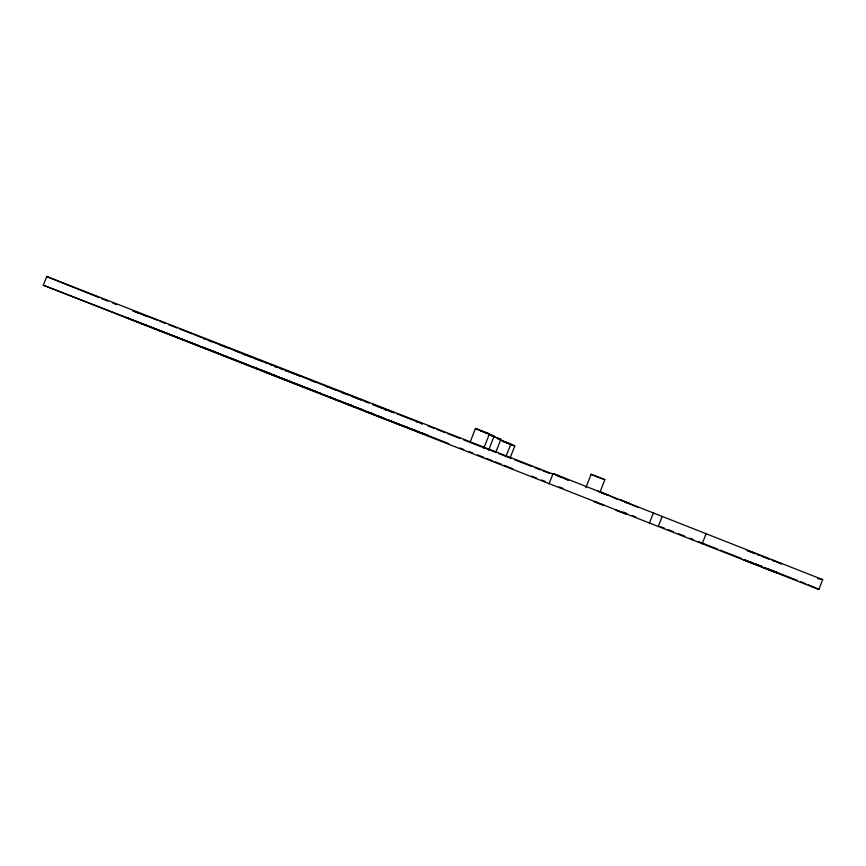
<?xml version="1.0" encoding="UTF-8"?>
<svg xmlns="http://www.w3.org/2000/svg" width="866" height="866" viewBox="0 0 866 866"><rect width="100%" height="100%" fill="white"/><g stroke="black" fill="none" stroke-linecap="round" stroke-linejoin="round"><path stroke-width="1.3" d="M488.673 450.049L494.118 436.161L491.607 435.273M549.033 483.877L553.093 473.486L822.7 579.635L818.868 589.465L43.3 285.217L46.721 276.535L553.515 474.308M585.795 487.72L591.175 474.287L604.89 479.656L599.922 492.213M649.359 523.248L653.494 512.65M658.247 526.528L662.1 516.688M702.196 543.686L705.952 534.073M271.437 373.69L270.398 373.679M319.522 392.753L318.959 392.785M350.286 405.082L351.152 405.407L350.903 404.812M417.001 422.175L417.932 422.327M414.294 429.947L415.388 430.629M424.015 434.039L423.561 433.444M429.839 436.031L429.265 436.02M470.086 442.201L475.466 428.454L489.507 433.963L479.331 430.11M495.644 452.539L500.894 439.376L493.014 436.421M506.101 456.068L510.886 444.128M510.128 457.768L514.837 446.001L509.684 444.096M204.192 339.028L205.339 339.028L202.081 337.816M484.007 447.657L489.42 433.953M475.466 428.454L478.692 429.85M817.634 578.553L822.7 579.635M604.814 479.656L604.197 479.45M498.264 439.149L499.281 439.517M502.681 441.205L502.453 441.205M480.944 430.954L482.708 431.604M603.851 479.32L595.592 476.159M743.407 559.75L760.326 566.418M488.814 434.58L490.329 435.143M503.417 441.465L504.867 442.017M285.401 379.914L285.996 380.142M404.952 426.559L405.645 426.841M748.765 551.079L747.033 550.44L749.058 551.285M500.223 439.874L510.875 444.128L507.931 443.067M780.147 563.42L778.534 562.803L780.201 563.365M491.054 435.068L488.056 433.909M483.845 432.026L485.057 432.491M621.128 500.169L620.034 499.769L620.879 500.115M749.61 551.404L756.05 553.883M505.419 442.223L507.108 442.872M507.379 442.851L503.882 441.498M621.485 500.31L624.159 501.338M598.98 491.531L601.967 492.678M776.304 561.947L777.495 562.413L776.337 561.817M491.487 435.587L492.678 436.053M385.467 409.77L386.16 410.04M773.565 560.897L774.994 561.449M329.318 397.05L333.009 398.49M379.189 416.6L370.074 413.082L404.379 426.483L380.326 417.044M405.05 426.602L405.743 426.873M417.141 431.311L415.821 430.813M419.458 432.21L418.072 431.712L419.923 432.34M423.615 433.844L422.435 433.39L423.496 433.834M424.805 434.299L425.39 434.526M427.144 435.208L428.291 435.652M743.732 559.869L754.416 564.037M485.664 432.729L487.59 433.487M605.139 493.999L603.299 493.274M605.605 494.172L608.278 495.19L605.832 494.194M285.888 370.897L286.549 371.146M757.62 554.489L759.222 555.117M214.021 351.65L126.046 317.476L278.213 376.84M216.965 352.798L222.443 354.93M268.666 373.008L268.601 372.975M282.11 378.355L287.014 380.25M315.365 391.367L314.52 391.042L320.355 393.261M266.836 372.629L265.786 372.218L267.204 372.791M291.117 382.036L270.744 374.134L297.157 384.493M294.299 383.248L317.703 392.46M367.444 411.945L372.716 413.991M353.35 406.49L354.963 407.107L353.599 406.565M365.95 411.512L364.618 411.004L366.08 411.577M749.382 561.644L750.465 562.066M493.284 436.28L500.754 439.3M507.682 443.1L514.718 445.936M509.121 443.879L507.909 443.403M608.776 495.449L600.29 492.137L604.933 494.205M625.793 502.053L629.863 503.622L621.203 500.245M556.015 475.293L562.294 477.74M564.794 478.714L568.561 480.186L553.093 473.486M157.341 320.225L137.499 312.485L143.269 314.823M159.82 321.199L166.012 323.613M168.491 324.588L177.173 327.976M179.652 328.939L192.057 333.778M132.909 310.84L139.058 313.232M143.972 315.159L147.653 316.588L144.438 315.3M206.541 339.494L207.537 339.883M208.738 340.36L241.408 353.111M243.649 354.032L252.461 357.463M254.81 358.34L263.416 361.707M265.873 362.659L276.936 366.978M279.415 367.953L327.922 386.885M330.325 387.816L347.753 394.669M348.349 394.864L356.467 398.068L352.603 396.65M356.846 398.176L367.758 402.441M372.618 404.335L394.366 412.865M397.126 413.905L407.626 418.04M408.265 418.246L422.143 423.712M428.118 425.996L434.364 428.443M436.789 429.428L445.33 432.762M447.776 433.714L460.106 438.532M463.689 439.885L478.66 445.774M479.396 446.012L496.391 452.647M498.827 453.6L511.167 458.471M514.772 459.824L522.49 462.888M523.356 463.18L532.027 466.558M534.495 467.532L540.687 469.946M543.047 470.909L549.358 473.334M233.907 350.308L233.517 350.178M235.097 350.773L240.077 352.722M243.552 354.118L258.609 359.996M259.291 360.213L262.896 361.631M264.108 362.096L267.735 363.514M274.576 366.361L278.646 367.779M279.631 368.202L283.15 369.576M285.942 370.626L300.827 376.483M310.309 380.174L316.242 382.501M325.789 386.225L336.398 390.317M341.366 392.309L347.612 394.701M357.041 398.425L360.678 399.843M365.528 401.737L369.176 403.166M372.705 404.498L382.826 408.449M383.952 408.893L391.843 411.967M392.98 412.411L393.586 412.649M760.846 555.745L768.802 558.851M765.793 557.877L768.943 559.1M381.213 408.113L382.123 408.471M43.3 285.217L178.71 337.837M181.21 338.812L189.99 342.222M192.501 343.196L198.769 345.631M201.269 346.606L210.048 350.016M212.56 350.99L218.827 353.436M257.159 368.494L258.057 368.84M266.739 372.25L267.323 372.477M303.598 386.756L304.507 387.113L303.49 386.723M315.278 391.345L314.39 390.999M269.911 373.831L265.981 371.958L267.248 372.434M352.689 406.23L350.005 405.18M360.992 409.282L361.555 409.499M406.825 427.295L408.016 427.761M412.238 429.417L411.458 429.114L412.692 429.601M366.502 411.729L368.689 412.584M381.917 417.791L385.099 419.025L384.482 418.776M420.973 432.859L421.612 433.108M751.201 562.348L752.078 562.694M774.832 571.647L773.966 571.311L774.832 571.625M762.74 556.686L764.267 557.282M376.721 406.241L377.641 406.609M255.113 367.682L255.914 367.985M256.758 368.321L258.544 369.013M261.424 370.161L262.993 370.789M263.545 371.005L264.336 371.287M305.763 387.6L307.3 388.195M223.688 355.417L227.606 356.857M229.901 357.853L238.908 361.295M241.073 362.237L247.708 364.738M252.244 366.61L267.15 372.456M267.8 372.629L271.567 374.101M272.119 374.404L304.648 387.102M305.481 387.405L313.091 390.414M322.975 394.355L339.981 401.023M340.652 401.196L355.764 407.15M356.153 407.388L364.51 410.56M367.022 411.545L375.812 414.998M377.998 415.875L384.612 418.44M389.17 420.27L399.681 424.351M400.287 424.621L404.195 426.148M404.703 426.321L408.471 427.804L407.518 427.458M409.109 428.183L410.062 428.454M413.493 429.774L419.772 432.242M422.283 433.227L428.573 435.685M431.084 436.67L448.664 443.565M459.965 448.003L463.732 449.486M468.755 451.446L472.522 452.929M477.545 454.899L483.813 457.356M486.324 458.341L492.602 460.809M495.114 461.795L501.392 464.252M503.904 465.237L512.694 468.69M531.518 476.073L536.541 478.043M541.564 480.013L545.331 481.485M559.133 486.909L562.9 488.381M623.163 512.023L626.93 513.495M631.953 515.465L635.709 516.948M660.823 526.788L664.59 528.271M668.357 529.743L673.38 531.713M678.392 533.683L684.67 536.151M720.22 550.137L741.632 558.538M745.41 560.021L752.965 562.987M755.488 563.972L761.788 566.44M764.299 567.436L797.045 580.274M800.823 581.757L805.867 583.738M215.277 352.148L284.513 379.568L280.324 377.901M292.318 382.501L372.532 413.905M411.209 429.006L412.822 429.666M413.407 429.861L417.022 431.311M417.564 431.517L419.523 432.286M420.27 432.578L421.06 432.892M757.869 564.957L759.179 565.466M760.489 565.985L761.788 566.494M340.013 401.272L329.275 397.05M755.336 563.961L756.581 564.448M766.756 568.486L769.409 569.525M599.283 503.536L604.252 505.495L593.935 501.446L598.384 503.2M621.301 512.174L626.389 514.177L615.986 510.106L620.565 511.914M763.487 567.663L777.733 573.216L760.673 566.494M486.757 433.401L485.404 432.87M605.366 494.01L598.85 491.52M772.017 560.118L775.005 561.287M758.01 554.835L759.59 555.452M483.531 447.993L484.083 448.209M689.693 538.122L693.352 539.561M698.234 541.477L717.741 549.163M751.785 562.608L752.749 562.987M771.909 570.467L772.992 570.9M753.831 563.409L755 563.874M756.245 564.361L757.544 564.87M769.495 569.525L770.74 570.012M255.221 367.736L255.946 368.028M258.393 368.97L257.234 368.515M261.824 370.312L262.809 370.702M760.196 565.909L761.517 566.429M766.908 568.507L768.218 569.016M305.752 387.611L307.214 388.195M309.931 389.245L310.645 389.527M316.501 391.811L317.097 392.038M318.775 392.699L320.139 393.24M347.569 404.021L348.857 404.53M349.409 404.747L350.102 405.017M358.275 408.189L359.78 408.784M361.1 409.304L361.663 409.521M407.02 427.382L408.676 428.031M408.947 428.15L410.289 428.67M421.298 432.957L420.205 432.47M422.283 433.346L422.911 433.595M271.394 374.437L269.683 373.766M348.305 404.476L345.242 403.112M349.355 404.887L352.949 406.306M368.115 412.389L366.675 411.815M368.938 412.714L371.644 413.764M378.031 416.232L381.516 417.607M382.274 417.91L384.071 418.614M267.713 372.986L268.947 373.473M488.272 433.747L493.966 436.074M503.243 441.249L500.245 440.047M754.946 553.634L749.956 551.653M281.688 369.154L282.63 369.522M274.619 366.48L275.507 366.827M750.227 561.991L749.242 561.601M411.696 429.114L413.158 429.666M413.807 429.947L415.399 430.554M422.207 433.238L423.442 433.747M424.513 434.147L425.671 434.602M426.83 435.057L427.988 435.522M422.738 433.53L423.799 433.942M284.946 379.719L285.975 380.131M491.704 435.901L492.353 436.15M506.664 442.916L505.441 442.429M594.942 475.899L591.045 474.287M484.733 432.61L483.455 432.102M385.868 409.856L386.507 410.105M270.473 364.835L271.047 365.062M504.878 442.201L503.417 441.606M132.985 310.916L137.986 312.929M46.721 276.535L99.135 297.623M101.636 298.629L107.871 301.13M112.861 303.143L116.607 304.648M219.996 344.885L223.103 346.151M224.142 346.562L227.206 347.807M241.744 353.512L244.764 354.735M193.291 334.265L200.825 337.307M208.349 340.349L212.105 341.875M489.896 435.165L488.911 434.764M482.34 431.647L481.085 431.116M421.298 423.723L422.132 424.059M498.913 439.506L498.318 439.257M610.043 496.023L617.48 499.336M808.379 584.723L818.868 589.465M628.186 503.395L622.178 500.678L637.906 507.281M781.381 563.863L780.699 563.625L781.381 563.863M597.973 491.152L598.568 491.412L597.973 491.152M777.159 572.545L775.568 571.928L777.159 572.545M357.214 407.789L356.381 407.464L357.247 407.799M253.121 366.903L252.612 366.708L253.218 366.957"/></g></svg>
